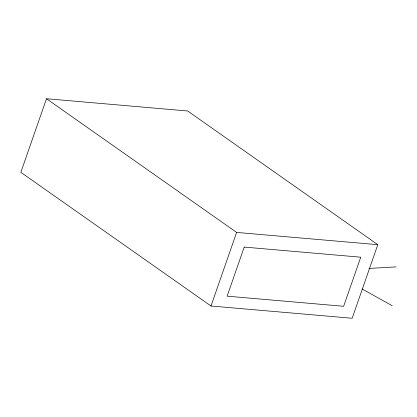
<?xml version="1.0" encoding="UTF-8"?>
<svg xmlns="http://www.w3.org/2000/svg" width="417" height="417" viewBox="0 0 417 417"><rect width="100%" height="100%" fill="white"/><g stroke="black" fill="none" stroke-linecap="round" stroke-linejoin="round"><path stroke-width="0.63" d="M46.475 98.735L20.85 172.32L210.997 306.005L352.177 318.265L377.802 244.68L187.655 110.995L46.475 98.735L236.621 232.42L377.802 244.68M210.997 306.005L236.621 232.42M368.962 268.449L396.15 266.885M362.039 288.939L392.199 305.729M244.226 247.083L227.129 296.169L343.639 306.286L360.736 257.2L244.226 247.083"/></g></svg>
